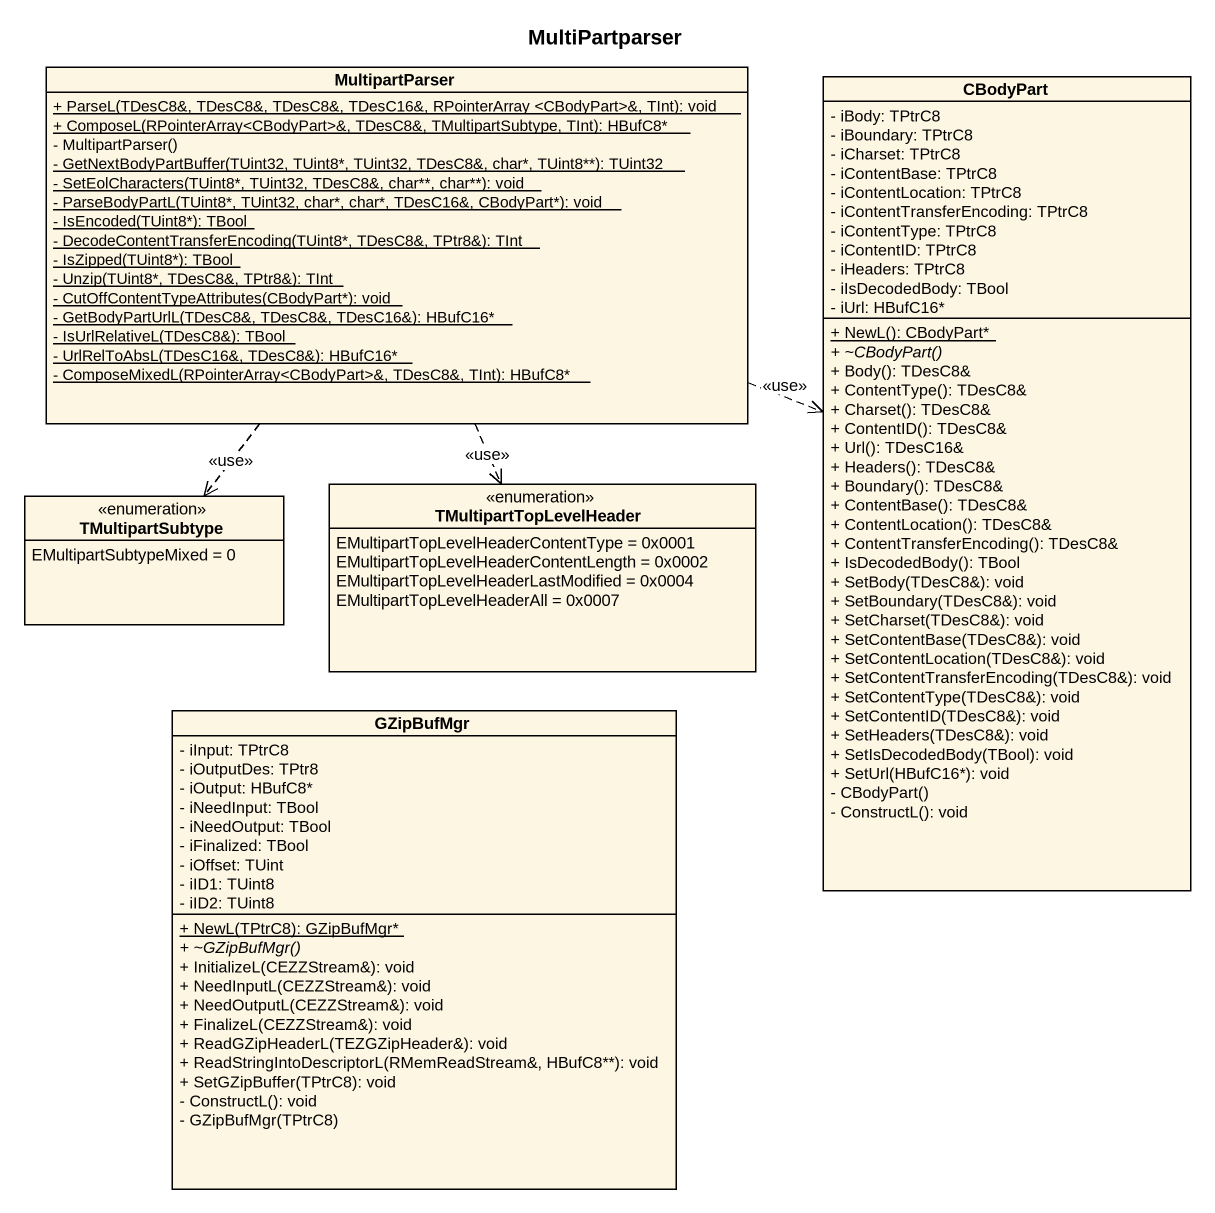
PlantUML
@startuml
title MultiPartparser
hide circle
hide empty members
skinparam classAttributeIconSize 0
class MultipartParser {
  {static} + ParseL(TDesC8&, TDesC8&, TDesC8&, TDesC16&, RPointerArray <CBodyPart>&, TInt): void
  {static} + ComposeL(RPointerArray<CBodyPart>&, TDesC8&, TMultipartSubtype, TInt): HBufC8*
  - MultipartParser()
  {static} - GetNextBodyPartBuffer(TUint32, TUint8*, TUint32, TDesC8&, char*, TUint8**): TUint32
  {static} - SetEolCharacters(TUint8*, TUint32, TDesC8&, char~**, char~**): void
  {static} - ParseBodyPartL(TUint8*, TUint32, char*, char*, TDesC16&, CBodyPart*): void
  {static} - IsEncoded(TUint8*): TBool
  {static} - DecodeContentTransferEncoding(TUint8*, TDesC8&, TPtr8&): TInt
  {static} - IsZipped(TUint8*): TBool
  {static} - Unzip(TUint8*, TDesC8&, TPtr8&): TInt
  {static} - CutOffContentTypeAttributes(CBodyPart*): void
  {static} - GetBodyPartUrlL(TDesC8&, TDesC8&, TDesC16&): HBufC16*
  {static} - IsUrlRelativeL(TDesC8&): TBool
  {static} - UrlRelToAbsL(TDesC16&, TDesC8&): HBufC16*
  {static} - ComposeMixedL(RPointerArray<CBodyPart>&, TDesC8&, TInt): HBufC8*
}
class CBodyPart {
  - iBody: TPtrC8
  - iBoundary: TPtrC8
  - iCharset: TPtrC8
  - iContentBase: TPtrC8
  - iContentLocation: TPtrC8
  - iContentTransferEncoding: TPtrC8
  - iContentType: TPtrC8
  - iContentID: TPtrC8
  - iHeaders: TPtrC8
  - iIsDecodedBody: TBool
  - iUrl: HBufC16*
  {static} + NewL(): CBodyPart*
  {abstract} + ~CBodyPart()
  + Body(): TDesC8&
  + ContentType(): TDesC8&
  + Charset(): TDesC8&
  + ContentID(): TDesC8&
  + Url(): TDesC16&
  + Headers(): TDesC8&
  + Boundary(): TDesC8&
  + ContentBase(): TDesC8&
  + ContentLocation(): TDesC8&
  + ContentTransferEncoding(): TDesC8&
  + IsDecodedBody(): TBool
  + SetBody(TDesC8&): void
  + SetBoundary(TDesC8&): void
  + SetCharset(TDesC8&): void
  + SetContentBase(TDesC8&): void
  + SetContentLocation(TDesC8&): void
  + SetContentTransferEncoding(TDesC8&): void
  + SetContentType(TDesC8&): void
  + SetContentID(TDesC8&): void
  + SetHeaders(TDesC8&): void
  + SetIsDecodedBody(TBool): void
  + SetUrl(HBufC16*): void
  - CBodyPart()
  - ConstructL(): void
}
enum TMultipartTopLevelHeader {
  EMultipartTopLevelHeaderContentType = 0x0001
  EMultipartTopLevelHeaderContentLength = 0x0002
  EMultipartTopLevelHeaderLastModified = 0x0004
  EMultipartTopLevelHeaderAll = 0x0007
}
enum TMultipartSubtype {
  EMultipartSubtypeMixed = 0
}
class GZipBufMgr {
  - iInput: TPtrC8
  - iOutputDes: TPtr8
  - iOutput: HBufC8*
  - iNeedInput: TBool
  - iNeedOutput: TBool
  - iFinalized: TBool
  - iOffset: TUint
  - iID1: TUint8
  - iID2: TUint8
  {static} + NewL(TPtrC8): GZipBufMgr*
  {abstract} + ~GZipBufMgr()
  + InitializeL(CEZZStream&): void
  + NeedInputL(CEZZStream&): void
  + NeedOutputL(CEZZStream&): void
  + FinalizeL(CEZZStream&): void
  + ReadGZipHeaderL(TEZGZipHeader&): void
  + ReadStringIntoDescriptorL(RMemReadStream&, HBufC8**): void
  + SetGZipBuffer(TPtrC8): void
  - ConstructL(): void
  - GZipBufMgr(TPtrC8)
}
MultipartParser .right.> CBodyPart : <<use>>
MultipartParser ..> TMultipartTopLevelHeader : <<use>>
MultipartParser ..> TMultipartSubtype : <<use>>
@enduml
